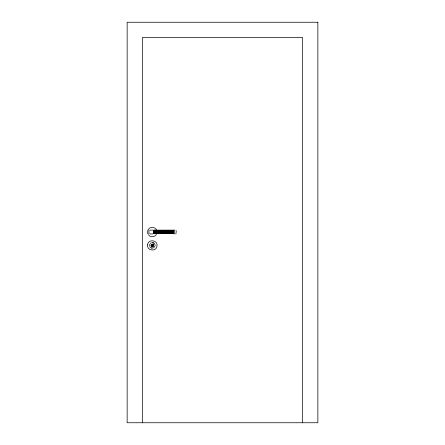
<?xml version="1.0" encoding="UTF-8"?>
<svg xmlns="http://www.w3.org/2000/svg" width="445" height="445" viewBox="0 0 445 445"><rect width="100%" height="100%" fill="white"/><g stroke="black" fill="none" stroke-linecap="round" stroke-linejoin="round"><path stroke-width="0.67" d="M148.958 230.877L148.958 233.736L149.286 233.753M153.425 231.606L153.425 230.849L154.181 230.849L154.176 231.606L153.425 231.606L154.176 231.606M153.531 231.511L153.425 230.849M154.098 231.511L154.181 230.849M154.938 231.606L154.938 230.849L155.7 230.849L155.7 231.606L154.938 231.606L155.7 231.606M155.044 231.511L154.938 230.849M155.617 231.511L155.7 230.849M156.462 231.606L156.462 230.849L157.23 230.849L157.23 231.606L156.462 231.606L157.23 231.606M156.568 231.511L156.462 230.849M157.141 231.511L157.23 230.849M157.992 231.606L157.992 230.849L158.759 230.849L158.759 231.606L157.992 231.606L158.759 231.606M158.097 231.511L157.992 230.849M158.67 231.511L158.759 230.849M159.527 231.606L159.527 230.849L160.295 230.849L160.295 231.606L159.527 231.606L160.295 231.606M159.627 231.511L159.527 230.849M160.206 231.511L160.295 230.849M161.062 231.606L161.062 230.849L161.83 230.849L161.83 231.606L161.062 231.606L161.83 231.606M161.162 231.511L161.062 230.849M161.741 231.511L161.83 230.849M163.371 233.225L163.371 232.462L163.371 233.225L162.603 233.225L162.603 232.462L163.371 232.462M164.138 233.225L164.138 232.462L164.906 232.462L164.906 233.225L164.138 233.225L164.138 232.462M164.906 233.225L164.906 232.462M165.673 233.225L165.673 232.462L166.441 232.462L166.441 232.869L166.441 233.225L165.673 233.225L165.673 232.462M166.441 233.225L166.441 232.462M167.209 233.225L167.209 232.462L167.976 232.462L167.976 233.225L167.209 233.225L167.209 232.462M167.976 233.225L167.976 232.462M168.738 233.225L168.738 232.462L169.501 232.462L169.501 233.225L168.738 233.225L168.738 232.462M169.501 233.225L169.501 232.462M170.263 233.225L170.263 232.462L171.025 232.462L171.025 233.225L170.263 233.225L170.263 232.462M171.025 233.225L171.025 232.462M171.781 233.225L171.781 232.462L172.527 232.462L172.527 233.225L171.781 233.225L171.781 232.462M172.527 233.225L172.527 232.462M173.261 233.225L173.266 232.462L173.989 232.462L173.984 233.225L173.261 233.225L173.266 232.462M173.984 233.225L173.989 232.462M149.748 244.327L149.592 245.924M147.918 230.221L147.556 232.034L147.918 233.853M154.86 246.447L153.358 247.943L151.244 247.943L152.029 248.171M148.118 229.798C149.765 226.316 155.388 226.594 156.685 230.221M156.49 234.27C154.994 237.38 150.149 237.619 148.357 234.671M173.266 231.606L173.261 230.849L173.984 230.849L173.989 231.606L173.266 231.606L173.339 231.2M171.781 231.606L171.781 230.849L172.527 230.849L172.527 231.606L171.781 231.606L171.853 231.2M154.181 233.225L154.176 232.462L153.425 232.462L153.425 232.869L153.425 233.225L154.181 233.225L154.176 232.462M170.263 231.606L170.263 230.849L171.025 230.849L171.025 231.606L170.263 231.606L170.263 230.849M155.7 233.225L155.7 232.462L154.938 232.462L154.938 232.869L154.938 233.225L155.7 233.225L155.7 232.462M168.738 231.606L168.738 230.849L169.501 230.849L169.501 231.606L168.738 231.606L168.738 230.849M157.23 233.225L157.23 232.462L156.462 232.462L156.462 232.869L156.462 233.225L157.23 233.225L157.23 232.462M167.209 231.606L167.209 230.849L167.976 230.849L167.976 231.2L167.976 231.606L167.209 231.606L167.209 230.849M158.759 233.225L158.759 232.462L157.992 232.462L157.992 232.869L157.992 233.225L158.759 233.225L158.759 232.462M165.673 231.606L165.673 230.849L166.441 230.849L166.441 231.2L166.441 231.606L165.673 231.606L165.673 230.849M160.295 233.225L160.295 232.462L159.527 232.462L159.527 232.869L159.527 233.225L160.295 233.225L160.295 232.462M164.138 231.606L164.138 230.849L164.906 230.849L164.906 231.2L164.906 231.606L164.138 231.606L164.138 230.849M161.83 233.225L161.83 232.462L161.062 232.462L161.062 233.225L161.83 233.225L161.83 232.462M162.603 233.225L162.603 232.462M162.603 231.606L162.603 230.849L163.371 230.849L163.371 231.606L162.603 231.606L162.603 230.849M162.698 230.944L163.371 230.849M161.062 233.225L161.741 233.13M164.233 230.944L164.906 230.849M159.527 233.225L160.206 233.13M165.763 230.944L166.441 230.849M157.992 233.225L158.67 233.13M167.292 230.944L167.976 230.849M156.462 233.225L157.141 233.13M168.822 230.944L169.501 230.849M154.938 233.225L155.617 233.13M170.346 230.944L171.025 230.849M153.425 233.225L154.098 233.13M171.781 230.849L172.527 230.849M173.261 230.849L173.984 230.849M152.029 242.597L153.859 243.059L154.86 244.327M148.969 230.321L149.286 230.321M150.193 230.132L175.007 230.132M174.44 233.942L175.007 233.937M153.531 230.944L154.098 230.944M155.044 230.944L155.617 230.944M156.568 230.944L157.141 230.944M158.097 230.944L158.67 230.944M159.627 230.944L160.206 230.944M161.162 230.944L161.741 230.944M162.698 231.511L163.371 231.606M164.233 231.511L164.906 231.606M165.763 231.511L166.441 231.606M167.298 231.511L167.976 231.606M168.822 231.511L169.501 231.606M170.346 231.511L171.025 231.606M171.853 231.511L172.527 231.606M173.339 231.511L173.989 231.606M153.425 232.462L154.098 232.563M154.938 232.462L155.617 232.563M156.462 232.462L157.141 232.563M157.992 232.462L158.67 232.563M159.527 232.462L160.206 232.563M161.062 232.462L161.741 232.563M162.698 232.563L163.276 232.563M164.233 232.563L164.811 232.563M165.763 232.563L166.341 232.563M167.298 232.563L167.871 232.563M168.822 232.563L169.395 232.563M170.346 232.563L170.913 232.563M171.853 232.563L172.415 232.563M173.339 232.563L173.873 232.563M162.698 233.13L163.276 233.13M164.233 233.13L164.806 233.13M165.763 233.13L166.341 233.13M167.292 233.13L167.871 233.13M168.822 233.13L169.395 233.13M170.346 233.13L170.913 233.13M171.853 233.13L172.415 233.13M173.339 233.13L173.873 233.13M152.852 233.942L150.193 233.937M175.975 233.753L176.242 230.61M152.841 242.675L153.837 243.087M173.873 230.944L173.873 231.511M172.415 230.944L172.415 231.511M170.913 230.944L170.913 231.511M169.395 230.944L169.395 231.511M167.871 230.944L167.871 231.511M166.341 230.944L166.341 231.511M164.806 230.944L164.811 231.511M159.627 233.13L159.627 232.563M158.097 233.13L158.097 232.563M156.568 232.563L156.568 233.13M155.044 232.563L155.044 233.13M153.531 232.563L153.531 233.13M302.6 422.75L302.6 37.508L142.4 37.508L142.4 422.75M163.276 230.944L163.276 231.511M161.162 232.563L161.162 233.13M155.049 244.839A2.798 2.798 0 0 1 155.049 245.929M150.749 247.715A2.798 2.798 0 0 1 149.832 246.708M150.137 243.61A2.798 2.798 0 0 1 151.233 242.798M147.579 244.922C146.7 250.98 156.707 251.965 157.024 245.851C157.908 239.788 147.896 238.804 147.579 244.922M317.858 22.25L127.142 22.25L127.142 422.75L317.858 422.75L317.858 22.25M152.418 244.622L152.19 246.146L152.418 244.622M151.55 246.246A1.146 1.146 0 0 0 153.425 245.607A1.146 1.146 0 0 0 151.934 244.299A1.146 1.146 0 0 0 151.55 246.246M151.778 246.296A1.046 1.046 0 0 0 153.353 245.384A1.046 1.046 0 0 0 151.778 244.477A1.046 1.046 0 0 0 151.778 246.296M151.684 246.452A1.235 1.235 0 0 0 153.536 245.384A1.235 1.235 0 0 0 151.684 244.316A1.235 1.235 0 0 0 151.684 246.452"/></g></svg>
